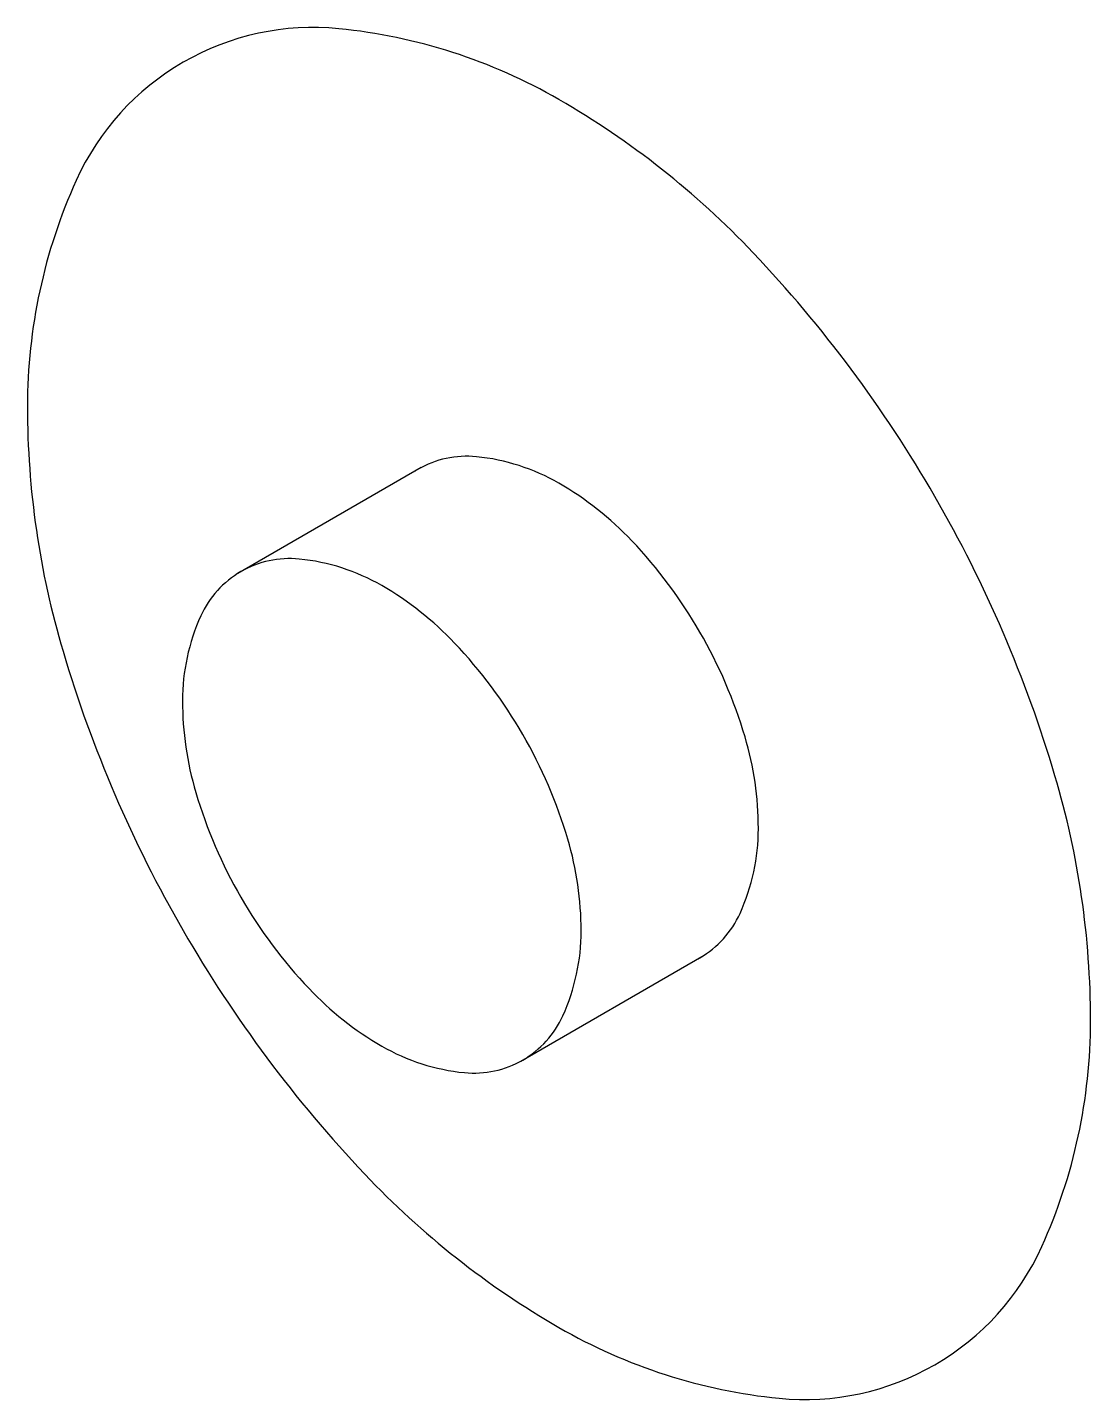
# Model space of a CAD drawing. Header units: millimetres. Extents: x -9886.871 to -9886.663, y -58.774 to -58.506.
import ezdxf

# ---------------------------------------------------------------- set-up
doc = ezdxf.new("R2010")
doc.units = ezdxf.units.MM
doc.header["$LTSCALE"] = 10
doc.layers.add('Tub_iso_componentes', color=2, linetype='Continuous')

msp = doc.modelspace()

# ---------------------------------------------------------------- linework, layer by layer
at = {"layer": 'Tub_iso_componentes', "color": 1}
for p, q in [((-9886.79423, -58.59193), (-9886.83004, -58.61261)), ((-9886.77471, -58.70792), (-9886.73935, -58.68751))]:
    msp.add_line(p, q, dxfattribs=at)
at = {"layer": 'Tub_iso_componentes'}
msp.add_lwpolyline([(-9886.84075, -58.68241, 0.058752), (-9886.80522, -58.73004, 0.072341), (-9886.76727, -58.75999, 0.106617), (-9886.72422, -58.77383, 0.156851), (-9886.69378, -58.76727, 0.156851), (-9886.67288, -58.74419, 0.106617), (-9886.66334, -58.69999, 0.072341), (-9886.6703, -58.65215, 0.058752), (-9886.69378, -58.59756, 0.058752), (-9886.72931, -58.54993, 0.072341), (-9886.76727, -58.51999, 0.106617), (-9886.81031, -58.50614, 0.156851), (-9886.84075, -58.51271, 0.156851), (-9886.86165, -58.53579, 0.106617), (-9886.87119, -58.57999, 0.072341), (-9886.86423, -58.62783, 0.058752)], format="xyb", close=True, dxfattribs=at)
at = {"layer": 'Tub_iso_componentes', "color": 1}
msp.add_lwpolyline([(-9886.74007, -58.68792, 0.005411), (-9886.73971, -58.68772, 0.156851), (-9886.73187, -58.67906, 0.106617), (-9886.72829, -58.66249, 0.072341), (-9886.7309, -58.64455, 0.058752), (-9886.73971, -58.62408, 0.058752), (-9886.75303, -58.60622, 0.072341), (-9886.76727, -58.59499, 0.106617), (-9886.78341, -58.5898, 0.156851), (-9886.79482, -58.59226, 0.00888), (-9886.7954, -58.59261, 0.106617)], format="xyb", dxfattribs=at)
msp.add_lwpolyline([(-9886.82946, -58.6759, 0.058752), (-9886.81614, -58.69376, 0.072341), (-9886.80191, -58.70499, 0.106617), (-9886.78576, -58.71018, 0.156851), (-9886.77435, -58.70772, 0.156851), (-9886.76651, -58.69906, 0.106617), (-9886.76293, -58.68249, 0.072341), (-9886.76554, -58.66455, 0.058752), (-9886.77435, -58.64408, 0.058752), (-9886.78767, -58.62622, 0.072341), (-9886.80191, -58.61499, 0.106617), (-9886.81805, -58.6098, 0.156851), (-9886.82946, -58.61226, 0.156851), (-9886.8373, -58.62091, 0.106617), (-9886.84088, -58.63749, 0.072341), (-9886.83827, -58.65543, 0.058752)], format="xyb", close=True, dxfattribs=at)

doc.saveas('drawing.dxf')
